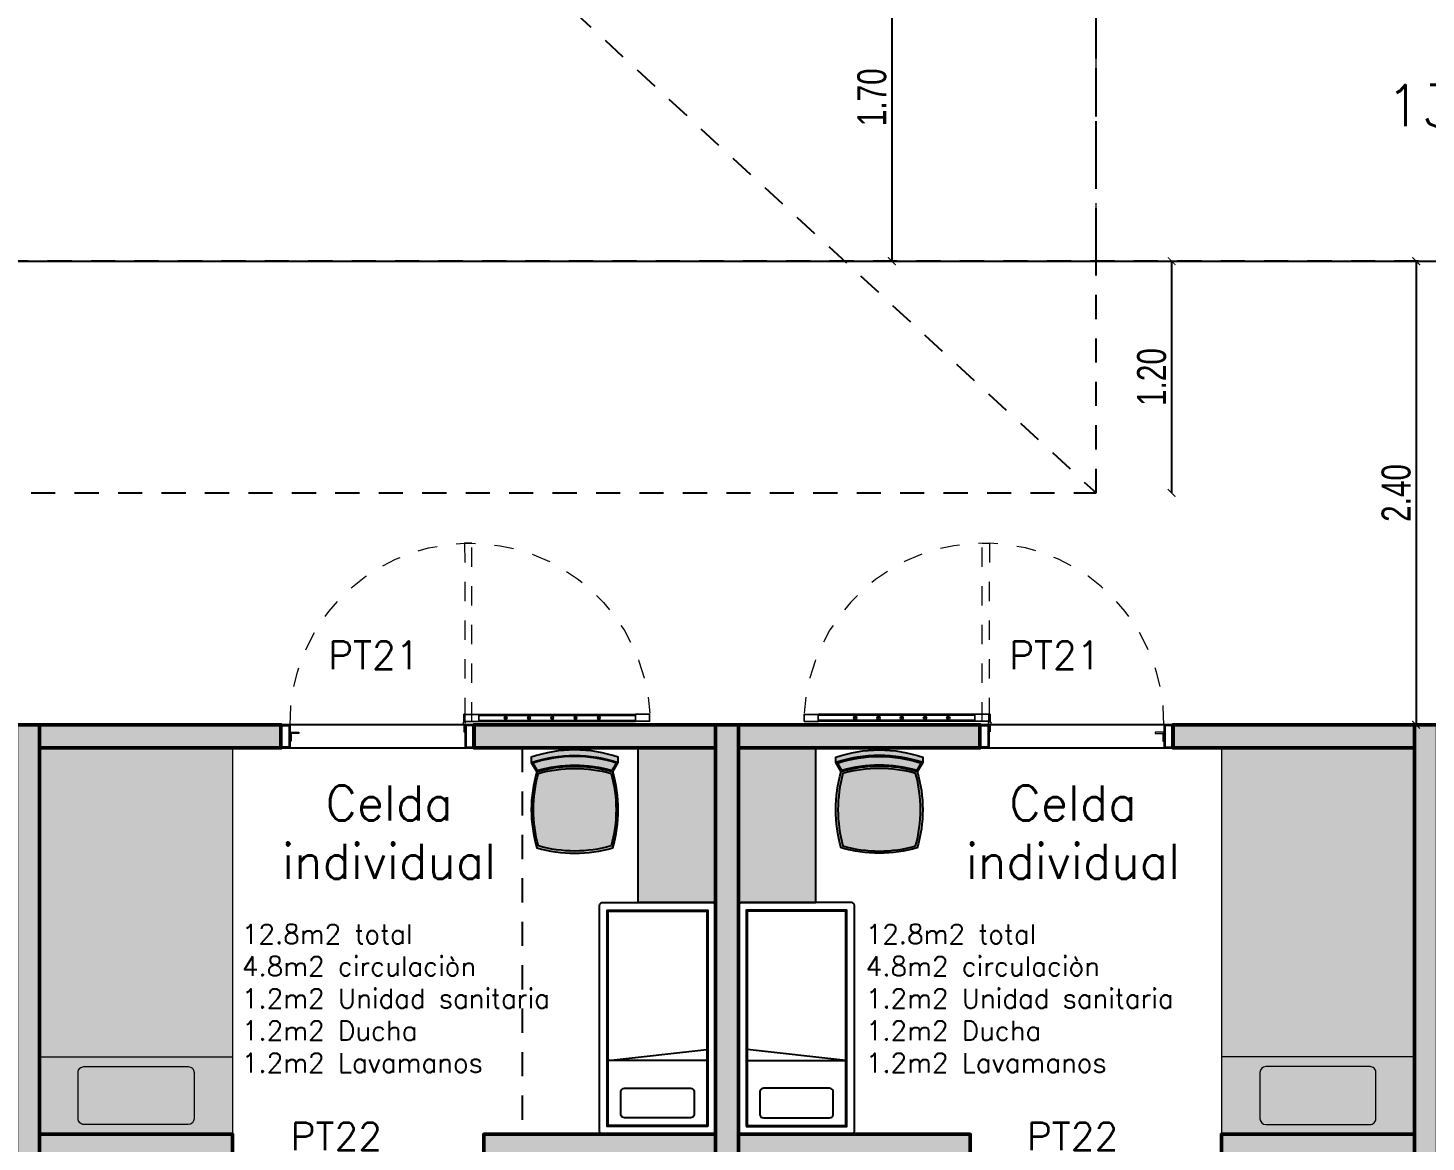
# Model space of a CAD drawing. Header units: metres. Extents: x 167 to 250, y 44 to 219.
# Drawn here: x 189.71 to 196.95, y 100.86 to 106.63 of the extents above; entities that cross this region are included whole.
import ezdxf

# ---------------------------------------------------------------- set-up
doc = ezdxf.new("R2010")
doc.units = ezdxf.units.M
for name, pattern in [('$0$$7$HIDDEN', [0.375, 0.25, -0.125]), ('06-PT1-01$0$HIDDEN2', [0.1875, 0.125, -0.0625]), ('HIDDEN', [9.524999999999999, 6.35, -3.175])]:
    doc.linetypes.add(name, pattern=pattern)
for name, color, linetype, lineweight in [('A-CARP-MET', 166, 'Continuous', 13), ('A-MURO', 7, 'Continuous', 50), ('A-PLAN-3', 146, 'Continuous', 15), ('A-PLAN-ACHU5', 252, 'Continuous', 5), ('A-PROY', 6, 'HIDDEN', 9), ('A-PUER', 36, 'Continuous', 13), ('muros', 5, 'Continuous', 25), ('puntea', 253, '06-PT1-01$0$HIDDEN2', 25)]:
    doc.layers.add(name, color=color, linetype=linetype, lineweight=lineweight)
doc.layers.add('A_MOBILIARIO', color=8, linetype='Continuous')
doc.layers.add('A_TEXTO', color=130, linetype='Continuous')
doc.styles.add('CORDENADAS', font='romans.shx', dxfattribs={"height": 1})
doc.styles.add('ING_75', font='swisscl.ttf', dxfattribs={"height": 0.15})
doc.dimstyles.new('ESC_1_75_ING', dxfattribs={"dimtxt": 0.15, "dimasz": 0.04, "dimexe": 0, "dimexo": 0, "dimgap": 0.0263, "dimtad": 1, "dimzin": 4, "dimdsep": 46, "dimtxsty": 'ING_75', "dimblk": 'ARCHTICK', "dimcen": 0.06, "dimse1": 1, "dimse2": 1, "dimclrd": 256, "dimclre": 2, "dimclrt": 1, "dimadec": 0, "dimazin": 0, "dimtfac": 1, "dimtix": 1, "dimtmove": 2, "dimatfit": 3, "dimldrblk": 'ARCHTICK', "dimfxl": 0, "dimtvp": 1.75, "dimtolj": 1, "dimtzin": 4, "dimarcsym": 0})

# ---------------------------------------------------------------- blocks, each defined once
blk = doc.blocks.new('Camastro sencillo')
at = {"true_color": 0xf2f2f2}
h = blk.add_hatch(color=7, dxfattribs=at)
h.dxf.hatch_style = 1
h.paths.add_polyline_path([(96.35373912448586, -6.714981265780494), (96.35373912448586, -4.714981265780494), (95.35373830660356, -4.714981347569534), (95.35373830660356, -6.714981347569534)])
at = {"layer": 'A-PLAN-3'}
blk.add_lwpolyline([(96.35373912448586, -6.714981265780494), (96.35373912448586, -4.714981265780494), (95.35373830660356, -4.714981347569534), (95.35373830660356, -6.714981347569534)], close=True, dxfattribs=at)
blk.add_lwpolyline([(95.5537475599021, -4.794980831002846), (95.5537475599021, -5.034980831002628, 0.414213562373095), (95.58374755990208, -5.064980831002828), (96.12374755990204, -5.064980831002828, 0.414213562373095), (96.15374755990224, -5.034980831002628), (96.15374755990224, -4.794980831002846, 0.414213562373095), (96.12374755990204, -4.764980831002646), (95.58374755990208, -4.764980831002646, 0.414213562373095)], format="xyb", close=True, dxfattribs=at)
blk.add_lwpolyline([(95.35374755990202, -5.114980831002555), (96.35373912448586, -5.114980831002555)], dxfattribs=at)
blk = doc.blocks.new('987dfg')
at = {"linetype": 'Continuous', "lineweight": 0}
blk.add_circle((-0.05049721979958122, -0.008753572488785721), 0.006794173723354803, dxfattribs=at)
at = {"layer": 'A-CARP-MET', "linetype": 'Continuous', "lineweight": 0}
for p, q in [((-0.04807421647637966, -0.05452062808626579), (0.02612836343769231, -0.05452062808558367)), ((-0.04802906744589563, -0.0174193381292298), (-0.0480741938445135, -0.05450203006716947)), ((-0.04802906744589563, -0.0174193381292298), (0.02612836343723757, -0.01741933812900243)), ((-0.04656233891046213, -0.01893121569491996), (-0.04656233891046213, -0.05300875052034826)), ((-0.04656233891046213, -0.01893121569491996), (0.02461648587132004, -0.01893121569446521)), ((-0.04656233891046213, -0.05300875052034826), (0.02461648587177478, -0.05300875051989351)), ((0.02461648587132004, -0.01893121569446521), (0.02461648587177478, -0.05300875051989351)), ((0.02612836343723757, -0.01741933812900243), (0.02612836343723757, -0.05452062808581104)), ((0.1550660409275224, -0.03596998310740673), (0.1727355302696196, -0.03596998310740673)), ((0.1639007855983436, -0.02713523843749499), (0.1639007855983436, -0.04480472777981959)), ((0.2756452332873778, -0.03596998310649724), (0.293314722629475, -0.03596998310695199)), ((0.284479977958199, -0.027135238435676), (0.284479977958199, -0.04480472777777322)), ((0.3962244256472331, -0.03596998310649724), (0.4138939149893304, -0.03596998310649724)), ((0.4050591703180544, -0.02713523843544863), (0.4050591703180544, -0.04480472777754585)), ((0.5168036180070885, -0.03596998310695199), (0.5344731073491857, -0.03596998310717936)), ((0.5256383626783645, -0.02713523843613075), (0.5256383626783645, -0.04480472777777322)), ((0.6373828103669439, -0.03596998310649724), (0.6550522997090411, -0.03596998310649724)), ((0.6462175550382199, -0.02713523843544863), (0.6462175550377651, -0.04480472777754585)), ((0.8357974200862373, -0.0174193381292298), (0.8357974200862373, -0.05452062808603841)), ((0.9099999999998545, -0.01741933812900243), (0.8357974200862373, -0.01741933812900243)), ((0.9099999999998545, -0.05452062808603841), (0.8357974200862373, -0.05452062808581104)), ((0.8373092976521548, -0.01893121569446521), (0.8373092976517, -0.05300875052012088)), ((0.9084881224343917, -0.01893121569491996), (0.8373092976521548, -0.01893121569446521)), ((0.908488122433937, -0.05300875052012088), (0.8373092976517, -0.05300875052012088)), ((0.9084881224343917, -0.01893121569491996), (0.908488122433937, -0.05300875052012088)), ((0.9099999999998545, -0.01741933812900243), (0.9099999999998545, -0.05452062808603841))]:
    blk.add_line(p, q, dxfattribs=at)
for points in [[(-0.9528813617430387, 0.1199999999998909), (-0.9999999999881766, 0.1199999999998909), (-0.9999999999881766, 0), (-0.9528813617430387, 0)], [(-0.9587711915237378, 0.1141101702191918), (-0.9941101702074775, 0.1141101702191918), (-0.9941101702074775, 0.005889829780699074), (-0.9587711915237378, 0.005889829780699074)], [(-0.9528813617430387, 0.03901348310864705), (-0.9068621583901404, 0.03901348310864705), (-0.9068621583901404, 0.04490331288934613), (-0.9469915319623396, 0.04490331288934613), (-0.9469915319623396, 0.08464806975553074), (-0.9528813617430387, 0.08464806975553074)], [(-0.04711863824513784, 0.1199999999998909), (0, 0.1199999999998909), (0, 0), (-0.04711863824513784, 0)], [(-0.04122880846443877, 0.1141101702191918), (-0.005889829780699074, 0.1141101702191918), (-0.005889829780699074, 0.005889829780699074), (-0.04122880846443877, 0.005889829780699074)]]:
    blk.add_lwpolyline(points, close=True, dxfattribs=at)
at = {"layer": 'A-CARP-MET', "linetype": 'Continuous', "lineweight": 0, "flags": 128}
for points in [[(-0.05258257613513706, -0.002252912935091445), (-0.05258257613513706, 0.03710128995680861), (-0.04794491489064967, 0.03710128995680861), (-0.04794491489064967, -0.002252912934864071)], [(-0.05266384217338782, -0.01518321093863051), (-0.0526638422020369, -0.05452062808626579), (-0.04807421647637966, -0.05452062808626579), (-0.04802630499398219, -0.01514928854089703)], [(-0.04802630499398219, -0.01514928854089703), (-0.04807421647637966, -0.05452062808626579), (-0.05266384217338782, -0.05452062808626579), (-0.05266377021143853, -0.01519304885687234)]]:
    blk.add_lwpolyline(points, dxfattribs=at)
at = {"layer": 'A-CARP-MET', "linetype": 'Continuous', "lineweight": 0}
for centre in [(0.1639007855987984, -0.03596998310717936), (0.284479977958199, -0.03596998310695199), (0.4050591703185091, -0.03596998310626986), (0.5256383626783645, -0.03596998310695199), (0.6462175550382199, -0.03596998310649724)]:
    blk.add_circle(centre, 0.008834744671074651, dxfattribs=at)
at = {"layer": 'A-PROY', "linetype": '$0$$7$HIDDEN', "lineweight": 0, "ltscale": 0.0075}
blk.add_lwpolyline([(-0.01092777748908702, -0.0174193381292298), (-0.01144935502134103, -0.9400000000000546), (-0.0485506449786044, -0.9400000000000546), (-0.04802906744589563, -0.0174193381292298)], close=True, dxfattribs=at)
blk.add_arc((-0.02073973222559289, -0.00823693052575436), 0.9321780218949176, 179.4937152713148, 356.8167757276705, dxfattribs=at)
at = {"layer": 'A-PUER', "linetype": 'Continuous', "lineweight": 0}
for p, q in [((0.02612836343723757, -0.01741933812900243), (0.8357974200862373, -0.0174193381292298)), ((0.02612836343723757, -0.02321703303960021), (0.8357974200862373, -0.02321703303778122)), ((0.02612836343723757, -0.04872293317475851), (0.8357974200862373, -0.04872293317339427)), ((0.02612836343769231, -0.05452062808558367), (0.8357974200862373, -0.05452062808603841))]:
    blk.add_line(p, q, dxfattribs=at)
blk = doc.blocks.new('CUNA PLANTA')
at = {"layer": 'A_MOBILIARIO'}
for points in [[(3254.052639319073, 1626.765634431117), (3254.052639319073, 1626.202420927517)], [(3255.237388946033, 1626.784027679317), (3254.067889692112, 1626.784027679317)], [(3255.252639319072, 1626.202420927517), (3255.252639319072, 1626.765634431117)], [(3254.870490600991, 1626.229027679317), (3254.870490600991, 1626.739027679317), (3254.814334207008, 1626.229027679317)], [(3255.014744410359, 1626.655480609349), (3255.014744410359, 1626.312574749285)], [(3255.152875313689, 1626.673499942266), (3255.029994783398, 1626.673499942266)], [(3255.168125686727, 1626.312574749285), (3255.168125686727, 1626.655480609349)], [(3255.029994783398, 1626.294555416368), (3255.152875313689, 1626.294555416368)], [(3254.067889692112, 1626.184027679317), (3255.237388946033, 1626.184027679317)]]:
    blk.add_lwpolyline(points, dxfattribs=at)
for points in [[(3255.212639319073, 1626.224027679317), (3255.212639319073, 1626.744027679317), (3254.092639319073, 1626.744027679317), (3254.092639319073, 1626.224027679316)], [(3255.207639319073, 1626.229027679317), (3255.207639319073, 1626.739027679317), (3254.097639319073, 1626.739027679317), (3254.097639319073, 1626.229027679316)]]:
    blk.add_lwpolyline(points, close=True, dxfattribs=at)
for centre, start, end in [((3254.071130930399, 1626.76582138873), 100.0945216386392, 180.5792635905284), ((3255.234147707746, 1626.76582138873), 359.4207364094715, 79.90547836137864), ((3255.033236021685, 1626.655293651678), 100.0945216386392, 180.5792635905284), ((3255.149634075402, 1626.655293651678), 359.4207364094715, 79.90547836137864), ((3255.033236021685, 1626.312761706956), 179.4207364094766, 259.9054783613586), ((3255.149634075402, 1626.312761706956), 280.0945216386195, 0.5792635905234478), ((3254.071130930399, 1626.202233969904), 179.4207364094766, 259.9054783613586), ((3255.234147707746, 1626.202233969904), 280.0945216386214, 0.5792635905234415)]:
    blk.add_arc(centre, 0.01849255641045999, start, end, dxfattribs=at)
blk = doc.blocks.new('SILLASASASA')
at = {"layer": 'A_MOBILIARIO', "true_color": 0xffffff}
h = blk.add_hatch(color=7, dxfattribs=at)
h.dxf.hatch_style = 1
edge = h.paths.add_edge_path()
edge.add_arc((3028.326373051444, 1145.720623481861), 0.7031250000020737, 73.739795291691, 106.260204708309, ccw=False)
edge.add_line((3028.523248051444, 1146.395623481863), (3028.570651011075, 1146.423748481862))
edge.add_line((3028.570651011075, 1146.423748481862), (3028.598776011075, 1146.423748481862))
edge.add_arc((3027.932623051444, 1146.198748481862), 0.7031249999999879, -18.662924884937013, 18.662924884954577, ccw=False)
edge.add_line((3028.598776011075, 1145.973748481862), (3028.570651011075, 1145.973748481862))
edge.add_line((3028.570651011075, 1145.973748481862), (3028.523248051444, 1146.001873481862))
edge.add_arc((3028.326373051444, 1146.676873481864), 0.7031250000020737, 253.739795291691, 286.260204708309, ccw=False)
edge.add_arc((3028.804498051445, 1146.198748481862), 0.7031250000015734, 163.7397952916806, 196.2602047083016, ccw=False)
at = {"color": 251}
for points in [[(3028.138592923644, 1146.010968354064, 0.1382993637587386), (3028.514153179243, 1146.010968354064, 0.1382993637587905), (3028.514153179243, 1146.386528609662, 0.1382993637587402), (3028.138592923644, 1146.386528609662, 0.13829936375876)], [(3028.567514835945, 1146.415347174081, -0.1592032488579813), (3028.567514835945, 1145.982149789643), (3028.529857344295, 1146.004492634075, 0.1397162940437601), (3028.529857344295, 1146.393004329649)]]:
    blk.add_lwpolyline(points, format="xyb", close=True, dxfattribs=at)
for centre, radius, start, end in [((3027.848248051443, 1146.198748481863), 0.7031250000012573, 343.7397952917026, 16.26020470829737), ((3027.904498051443, 1146.198748481863), 0.7031250000012629, 341.3370751150412, 18.66292488495881)]:
    blk.add_arc(centre, radius, start, end, dxfattribs=at)
at = {"layer": 'A_MOBILIARIO'}
blk.add_lwpolyline([(3028.129498051443, 1146.395623481863, -0.1428571428571262), (3028.523248051444, 1146.395623481863), (3028.570651011075, 1146.423748481862), (3028.598776011075, 1146.423748481862, -0.1643201794182411), (3028.598776011075, 1145.973748481862), (3028.570651011075, 1145.973748481862), (3028.523248051444, 1146.001873481862, -0.1428571428571262), (3028.129498051443, 1146.001873481862, -0.1428571428571391)], format="xyb", close=True, dxfattribs=at)
blk = doc.blocks.new('_ArchTick')
at = {"color": 0, "linetype": 'ByBlock', "const_width": 0.15}
blk.add_lwpolyline([(-0.5, -0.5), (0.5, 0.5)], dxfattribs=at)
blk = doc.blocks.new('*D606')
at = {"layer": 'Defpoints', "color": 0, "transparency": 16777216}
for p in [(199.3250814037355, 105.417902548556), (196.9016609892281, 103.0168957980339), (197.1650814048552, 103.0168957980339)]:
    blk.add_point(p, dxfattribs=at)
at = {"layer": 'muros', "lineweight": -2, "transparency": 16777216}
blk.add_line((196.9016609892281, 105.417902548556), (196.9016609892281, 103.0168957980339), dxfattribs=at)
at = {"layer": 'muros', "lineweight": -2, "transparency": 16777216, "xscale": 0.04, "yscale": 0.04, "zscale": 0.04}
for p, rotation in [((196.9016609892281, 105.417902548556), 90), ((196.9016609892281, 103.0168957980339), 270)]:
    blk.add_blockref('_ArchTick', p, dxfattribs=dict(at, rotation=rotation))
at = {"layer": 'muros', "color": 1, "transparency": 16777216, "insert": (196.7985425095426, 104.2173991732949), "char_height": 0.15, "attachment_point": 5, "rotation": 90, "style": 'ING_75'}
blk.add_mtext('\\A1;2.40', dxfattribs=at)
blk = doc.blocks.new('*D833')
at = {"layer": 'Defpoints', "color": 0, "transparency": 16777216}
for p in [(194.2712137225694, 107.1151877386704), (194.1868031026594, 105.4179025640873), (195.2452052719285, 105.4179025640873)]:
    blk.add_point(p, dxfattribs=at)
at = {"layer": 'muros', "lineweight": -2, "transparency": 16777216}
blk.add_line((194.1868031026594, 107.1151877386704), (194.1868031026594, 105.4179025640873), dxfattribs=at)
at = {"layer": 'muros', "lineweight": -2, "transparency": 16777216, "xscale": 0.04, "yscale": 0.04, "zscale": 0.04}
for p, rotation in [((194.1868031026594, 107.1151877386704), 90), ((194.1868031026594, 105.4179025640873), 270)]:
    blk.add_blockref('_ArchTick', p, dxfattribs=dict(at, rotation=rotation))
at = {"layer": 'muros', "color": 1, "transparency": 16777216, "insert": (194.0836846229739, 106.2665451513788), "char_height": 0.15, "attachment_point": 5, "rotation": 90, "style": 'ING_75'}
blk.add_mtext('\\A1;1.70', dxfattribs=at)
blk = doc.blocks.new('*D982')
at = {"layer": 'Defpoints', "color": 0, "transparency": 16777216}
for p in [(195.2442052719285, 105.4177930313675), (195.6357406547709, 105.4177930313675), (195.2442052719285, 104.2179025739508)]:
    blk.add_point(p, dxfattribs=at)
at = {"layer": 'muros', "lineweight": -2, "transparency": 16777216}
blk.add_line((195.6357406547709, 104.2179025739508), (195.6357406547709, 105.4177930313675), dxfattribs=at)
at = {"layer": 'muros', "lineweight": -2, "transparency": 16777216, "xscale": 0.04, "yscale": 0.04, "zscale": 0.04}
for p, rotation in [((195.6357406547709, 105.4177930313675), 90), ((195.6357406547709, 104.2179025739508), 270)]:
    blk.add_blockref('_ArchTick', p, dxfattribs=dict(at, rotation=rotation))
at = {"layer": 'muros', "color": 1, "transparency": 16777216, "insert": (195.5326221750854, 104.817847802659), "char_height": 0.15, "attachment_point": 5, "rotation": 90, "style": 'ING_75'}
blk.add_mtext('\\A1;1.20', dxfattribs=at)

msp = doc.modelspace()

# ---------------------------------------------------------------- hatches: boundary and pattern name
at = {"layer": 'A-PLAN-ACHU5'}
h = msp.add_hatch(dxfattribs=at)
h.set_pattern_fill('AR-CONC', color=256, scale=0.0005, angle=180)
h.set_pattern_definition([(230, (208.7890813488752, -81.53633659264096), (-0.09109233449800201, 0.007969542769451575), [0.009525, -0.104775]), (175, (208.7890813488752, -81.53633659264096), (0.01762171071248464, -0.09552842261951758), [0.00762, -0.08382029208500001]), (280.4514447, (208.781490345375, -81.53567246589091), (-0.07347062354517667, -0.08755887595609754), [0.008095004399999937, -0.08904512229999949]), (226.1842, (208.7890813488752, -81.56173659264095), (-0.135539520446065, 0.02102116396636362), [0.01428749999999998, -0.1571624999999996]), (276.63555761, (208.7777863988754, -81.55998484264092), (-0.1187020670257516, -0.1237130622988607), [0.01214251157, -0.13356780408]), (171.18415117, (208.7890813488752, -81.56173659264095), (-0.1187020670324886, -0.1237130622927663), [0.011429983535, -0.12572986596]), (201, (208.776381348875, -81.55538659264084), (-0.07580719563456623, 0.05113259909354383), [0.009525, -0.104775]), (146, (208.776381348875, -81.55538659264084), (-0.03090101417382357, -0.09209398306115962), [0.00762, -0.08381999999999999]), (251.4514449999999, (208.7700640825751, -81.5511255426909), (-0.1067082096393581, -0.04096138444295259), [0.008095004399999937, -0.08904496879999949]), (217.5, (208.7890813488752, -81.53633659264096), (-0.001544301625295923, -0.04227751943657655), [0, -0.082804, 0, -0.08509, 0, -0.0841375]), (187.4999999999999, (208.7890813488752, -81.53633659264096), (-0.03340983125515289, -0.05009028740905975), [0, -0.04851399999999999, 0, -0.080899, 0, -0.03206750000000001]), (147.5, (208.817402348875, -81.53633659264096), (-0.06779529758343569, 0.002864371996336745), [0, -0.03175, 0, -0.09906000000000001, 0, -0.131445]), (137.5, (208.8301023488752, -81.53633659264096), (-0.07406459069300902, -0.01271324551666649), [0, -0.041275, 0, -0.065786, 0, -0.093345])])
h.paths.add_polyline_path([(187.3529772444949, 100.8969023626835), (186.1529772444947, 100.8968957980339), (186.1529772444947, 102.8968957980339), (187.4029772445006, 102.8968957980339), (187.4029772445006, 103.0168957980341), (186.0329772444948, 103.0168957980338), (186.0329772444948, 99.65689579803393), (187.2329772444946, 99.65689579803393), (187.2329772444946, 98.72473409182226), (187.7029746178846, 98.72473409182226), (187.7029746178846, 98.84473409182215), (187.3529772444949, 98.84492566497602), (187.3529772444949, 99.77689579803382), (186.1529772444947, 99.77689579803382), (186.1529772444947, 100.7768957980338), (187.3529772444949, 100.7769023626836)])
h.paths.add_polyline_path([(188.0529761726993, 98.84473562513062), (187.8529757438191, 98.84473674104288), (187.8529757438191, 98.72473674104299), (188.0529761726993, 98.7247356251305)])
h.paths.add_polyline_path([(188.4029773165594, 98.84473812685087), (188.2029768876791, 98.84473924276335), (188.2029768876791, 98.72473924276323), (188.4029773165594, 98.72473812685098)])
h.paths.add_polyline_path([(188.7529784604194, 98.84474062857134), (188.5529780315396, 98.8447417444836), (188.5529780315396, 98.72474174448371), (188.7529784604194, 98.72474062857145)], flags=17)
h.paths.add_polyline_path([(189.7729772444945, 103.0168957980338), (188.4029772444887, 103.0168957980341), (188.4029772444887, 102.8968957980339), (189.6529772444947, 102.8968957980339), (189.6529772444947, 100.8968957980339), (188.6529772444947, 100.8968954122404), (188.6529772444947, 100.7768954122405), (189.6529772444947, 100.7768957980338), (189.6529772444947, 98.84473409182215), (188.9029799619984, 98.84473409182215), (188.9029799619984, 98.72473409182226), (189.7729772444945, 98.72473409182226)])
h = msp.add_hatch(dxfattribs=at)
h.set_pattern_fill('AR-CONC', color=256, scale=0.0005, angle=180)
h.set_pattern_definition([(230, (208.6690813488754, -81.53633659264187), (-0.09109233449800201, 0.007969542769451575), [0.009525, -0.104775]), (175, (208.6690813488754, -81.53633659264187), (0.01762171071248464, -0.09552842261951758), [0.00762, -0.08382029208500001]), (280.4514447, (208.6614903453751, -81.53567246589182), (-0.07347062354517667, -0.08755887595609754), [0.008095004399999939, -0.0890451222999995]), (226.1842, (208.6690813488754, -81.56173659264186), (-0.135539520446065, 0.02102116396636362), [0.01428749999999998, -0.1571624999999996]), (276.63555761, (208.6577863988755, -81.55998484264182), (-0.1187020670257516, -0.1237130622988607), [0.01214251157, -0.13356780408]), (171.18415117, (208.6690813488754, -81.56173659264186), (-0.1187020670324886, -0.1237130622927663), [0.011429983535, -0.12572986596]), (201, (208.6563813488751, -81.55538659264175), (-0.07580719563456623, 0.05113259909354383), [0.009525, -0.104775]), (146, (208.6563813488751, -81.55538659264175), (-0.03090101417382357, -0.09209398306115962), [0.00762, -0.08381999999999999]), (251.4514449999999, (208.6500640825752, -81.5511255426918), (-0.1067082096393581, -0.04096138444295259), [0.008095004399999939, -0.0890449687999995]), (217.5, (208.6690813488754, -81.53633659264187), (-0.001544301625295923, -0.04227751943657655), [0, -0.082804, 0, -0.08509, 0, -0.0841375]), (187.4999999999999, (208.6690813488754, -81.53633659264187), (-0.03340983125515289, -0.05009028740905975), [0, -0.04851399999999999, 0, -0.080899, 0, -0.03206750000000001]), (147.5, (208.6974023488751, -81.53633659264187), (-0.06779529758343569, 0.002864371996336745), [0, -0.03175, 0, -0.09906000000000001, 0, -0.131445]), (137.5, (208.7101023488754, -81.53633659264187), (-0.07406459069300902, -0.01271324551666649), [0, -0.041275, 0, -0.065786, 0, -0.093345])])
h.paths.add_polyline_path([(192.0729772444943, 100.8969023626846), (193.2729772444945, 100.8968957980351), (193.2729772444945, 102.8968957980351), (192.0229772444886, 102.8968957980351), (192.0229772444886, 103.016895798035), (193.3929772444944, 103.016895798035), (193.3929772444944, 99.65689579803484), (192.1929772444946, 99.65689579803484), (192.1929772444946, 98.7247340918234), (191.7229798711046, 98.7247340918234), (191.7229798711046, 98.84473409182328), (192.0729772444943, 98.84492566497693), (192.0729772444943, 99.77689579803473), (193.2729772444945, 99.77689579803473), (193.2729772444945, 100.7768957980347), (192.0729772444943, 100.7769023626847)])
h.paths.add_polyline_path([(191.3729783162898, 98.84473562513176), (191.5729787451701, 98.84473674104402), (191.5729787451701, 98.72473674104413), (191.3729783162898, 98.72473562513142)])
h.paths.add_polyline_path([(191.0229771724298, 98.84473812685201), (191.22297760131, 98.84473924276426), (191.22297760131, 98.72473924276437), (191.0229771724298, 98.72473812685212)])
h.paths.add_polyline_path([(190.6729760285698, 98.84474062857225), (190.8729764574496, 98.84474174448451), (190.8729764574496, 98.72474174448462), (190.6729760285698, 98.72474062857236)], flags=17)
h.paths.add_polyline_path([(189.6529772444947, 103.016895798035), (191.0229772445005, 103.016895798035), (191.0229772445005, 102.8968957980351), (189.7729772444945, 102.8968957980351), (189.7729772444945, 100.8968957980351), (190.7729772444945, 100.8968954122415), (190.7729772444945, 100.7768954122416), (189.7729772444945, 100.7768957980347), (189.7729772444945, 98.84473409182328), (190.5229745269908, 98.84473409182328), (190.5229745269908, 98.7247340918234), (189.6529772444947, 98.7247340918234)])
h = msp.add_hatch(dxfattribs=at)
h.set_pattern_fill('AR-CONC', color=256, scale=0.0005, angle=180)
h.set_pattern_definition([(230, (216.029081348875, -81.53633659264187), (-0.09109233449800201, 0.007969542769451575), [0.009525, -0.104775]), (175, (216.029081348875, -81.53633659264187), (0.01762171071248464, -0.09552842261951758), [0.00762, -0.08382029208500001]), (280.4514447, (216.0214903453748, -81.53567246589182), (-0.07347062354517667, -0.08755887595609754), [0.00809500439999994, -0.08904512229999952]), (226.1842, (216.029081348875, -81.56173659264186), (-0.135539520446065, 0.02102116396636362), [0.01428749999999998, -0.1571624999999996]), (276.63555761, (216.0177863988747, -81.55998484264182), (-0.1187020670257516, -0.1237130622988607), [0.01214251157, -0.13356780408]), (171.18415117, (216.029081348875, -81.56173659264186), (-0.1187020670324886, -0.1237130622927663), [0.011429983535, -0.12572986596]), (201, (216.0163813488748, -81.55538659264175), (-0.07580719563456623, 0.05113259909354383), [0.009525, -0.104775]), (146, (216.0163813488748, -81.55538659264175), (-0.03090101417382357, -0.09209398306115962), [0.00762, -0.08381999999999999]), (251.4514449999999, (216.0100640825744, -81.5511255426918), (-0.1067082096393581, -0.04096138444295259), [0.00809500439999994, -0.08904496879999951]), (217.5, (216.029081348875, -81.53633659264187), (-0.001544301625295923, -0.04227751943657655), [0, -0.082804, 0, -0.08509, 0, -0.0841375]), (187.4999999999999, (216.029081348875, -81.53633659264187), (-0.03340983125515289, -0.05009028740905975), [0, -0.04851399999999999, 0, -0.080899, 0, -0.03206750000000001]), (147.5, (216.0574023488748, -81.53633659264187), (-0.06779529758343569, 0.002864371996336745), [0, -0.03175, 0, -0.09906000000000001, 0, -0.131445]), (137.5, (216.070102348875, -81.53633659264187), (-0.07406459069300902, -0.01271324551666649), [0, -0.041275, 0, -0.065786, 0, -0.093345])])
h.paths.add_polyline_path([(194.5929772444943, 100.8969023626844), (193.392977244494, 100.8968957980348), (193.392977244494, 102.8968957980348), (194.6429772445003, 102.8968957980348), (194.6429772445003, 103.016895798035), (193.2729772444941, 103.0168957980347), (193.2729772444941, 99.65689579803484), (194.4729772444939, 99.65689579803484), (194.4729772444939, 98.72473409182317), (194.9429746178839, 98.72473409182317), (194.9429746178839, 98.84473409182306), (194.5929772444943, 98.84492566497693), (194.5929772444943, 99.77689579803473), (193.392977244494, 99.77689579803473), (193.392977244494, 100.7768957980347), (194.5929772444943, 100.7769023626845)])
h.paths.add_polyline_path([(195.2929761726987, 98.84473562513153), (195.0929757438184, 98.84473674104379), (195.0929757438184, 98.7247367410439), (195.2929761726987, 98.72473562513142)])
h.paths.add_polyline_path([(195.6429773165587, 98.84473812685178), (195.4429768876785, 98.84473924276426), (195.4429768876785, 98.72473924276414), (195.6429773165587, 98.72473812685189)])
h.paths.add_polyline_path([(195.9929784604187, 98.84474062857225), (195.792978031539, 98.84474174448451), (195.792978031539, 98.72474174448462), (195.9929784604187, 98.72474062857236)], flags=17)
h.paths.add_polyline_path([(197.0129772444939, 103.0168957980347), (195.6429772444885, 103.016895798035), (195.6429772444885, 102.8968957980348), (196.892977244494, 102.8968957980348), (196.892977244494, 100.8968957980348), (195.892977244494, 100.8968954122413), (195.892977244494, 100.7768954122414), (196.892977244494, 100.7768957980347), (196.892977244494, 98.84473409182306), (196.1429799619978, 98.84473409182306), (196.1429799619978, 98.72473409182317), (197.0129772444939, 98.72473409182317)])
h = msp.add_hatch(dxfattribs=at)
h.set_pattern_fill('AR-CONC', color=256, scale=0.0005, angle=180)
h.set_pattern_definition([(230, (215.9090813488742, -81.53633659264187), (-0.09109233449800201, 0.007969542769451575), [0.009525, -0.104775]), (175, (215.9090813488742, -81.53633659264187), (0.01762171071248464, -0.09552842261951758), [0.00762, -0.08382029208500001]), (280.4514447, (215.901490345374, -81.53567246589182), (-0.07347062354517667, -0.08755887595609754), [0.008095004399999937, -0.08904512229999949]), (226.1842, (215.9090813488742, -81.56173659264186), (-0.135539520446065, 0.02102116396636362), [0.01428749999999998, -0.1571624999999996]), (276.63555761, (215.8977863988744, -81.55998484264182), (-0.1187020670257516, -0.1237130622988607), [0.01214251157, -0.13356780408]), (171.18415117, (215.9090813488742, -81.56173659264186), (-0.1187020670324886, -0.1237130622927663), [0.011429983535, -0.12572986596]), (201, (215.896381348874, -81.55538659264175), (-0.07580719563456623, 0.05113259909354383), [0.009525, -0.104775]), (146, (215.896381348874, -81.55538659264175), (-0.03090101417382357, -0.09209398306115962), [0.00762, -0.08381999999999999]), (251.4514449999999, (215.8900640825746, -81.5511255426918), (-0.1067082096393581, -0.04096138444295259), [0.008095004399999937, -0.08904496879999949]), (217.5, (215.9090813488742, -81.53633659264187), (-0.001544301625295923, -0.04227751943657655), [0, -0.082804, 0, -0.08509, 0, -0.0841375]), (187.4999999999999, (215.9090813488742, -81.53633659264187), (-0.03340983125515289, -0.05009028740905975), [0, -0.04851399999999999, 0, -0.080899, 0, -0.03206750000000001]), (147.5, (215.937402348874, -81.53633659264187), (-0.06779529758343569, 0.002864371996336745), [0, -0.03175, 0, -0.09906000000000001, 0, -0.131445]), (137.5, (215.9501023488742, -81.53633659264187), (-0.07406459069300902, -0.01271324551666649), [0, -0.041275, 0, -0.065786, 0, -0.093345])])
h.paths.add_polyline_path([(199.3129772444936, 100.8969023626846), (200.5129772444939, 100.8968957980351), (200.5129772444939, 102.8968957980351), (199.2629772444875, 102.8968957980351), (199.2629772444875, 103.016895798035), (200.6329772444938, 103.016895798035), (200.6329772444938, 99.65689579803484), (199.4329772444939, 99.65689579803484), (199.4329772444939, 98.7247340918234), (198.9629798711039, 98.7247340918234), (198.9629798711039, 98.84473409182328), (199.3129772444936, 98.84492566497693), (199.3129772444936, 99.77689579803473), (200.5129772444939, 99.77689579803473), (200.5129772444939, 100.7768957980347), (199.3129772444936, 100.7769023626847)])
h.paths.add_polyline_path([(198.6129783162892, 98.84473562513176), (198.8129787451694, 98.84473674104402), (198.8129787451694, 98.72473674104413), (198.6129783162892, 98.72473562513142)])
h.paths.add_polyline_path([(198.2629771724291, 98.84473812685201), (198.4629776013094, 98.84473924276426), (198.4629776013094, 98.72473924276437), (198.2629771724291, 98.72473812685212)])
h.paths.add_polyline_path([(197.9129760285691, 98.84474062857225), (198.1129764574489, 98.84474174448451), (198.1129764574489, 98.72474174448462), (197.9129760285691, 98.72474062857236)], flags=17)
h.paths.add_polyline_path([(196.892977244494, 103.016895798035), (198.2629772444993, 103.016895798035), (198.2629772444993, 102.8968957980351), (197.0129772444939, 102.8968957980351), (197.0129772444939, 100.8968957980351), (198.0129772444939, 100.8968954122415), (198.0129772444939, 100.7768954122416), (197.0129772444939, 100.7768957980347), (197.0129772444939, 98.84473409182328), (197.7629745269901, 98.84473409182328), (197.7629745269901, 98.7247340918234), (196.892977244494, 98.7247340918234)])
at = {"layer": 'A_MOBILIARIO', "true_color": 0xffffff}
h = msp.add_hatch(color=7, dxfattribs=at)
h.dxf.hatch_style = 1
h.paths.add_polyline_path([(193.2729770627525, 102.0968957980344), (192.8729771536232, 102.0968957980344), (192.8729771536232, 102.8968957980351), (193.2729772444945, 102.8968957980351)])
h = msp.add_hatch(color=7, dxfattribs=at)
h.dxf.hatch_style = 1
h.paths.add_polyline_path([(193.3929774262365, 102.0968957980344), (193.7929773353653, 102.0968957980344), (193.7929773353653, 102.8968957980348), (193.392977244494, 102.8968957980348)])

# ---------------------------------------------------------------- linework, layer by layer
at = {"color": 3, "const_width": 0.01}
for points in [[(189.7729772444945, 102.8968957980351), (193.2729772444945, 102.8968957980351), (193.2729772444945, 100.8968957980351), (192.0729772444943, 100.8968957980351), (192.0729772444943, 100.7768957980347), (193.2729772444945, 100.7768957980347), (193.2729772444945, 99.77689579803473), (192.0729772444943, 99.77689579803473), (192.0729772444943, 98.84473409182328), (189.7729772444945, 98.84473409182328), (189.7729772444945, 100.7768957980347), (190.7729772444945, 100.7768957980347), (190.7729772444945, 100.8968957980351), (189.7729772444945, 100.8968957980351)], [(196.892977244494, 102.8968957980348), (193.392977244494, 102.8968957980348), (193.392977244494, 100.8968957980348), (194.5929772444943, 100.8968957980348), (194.5929772444943, 100.7768957980347), (193.392977244494, 100.7768957980347), (193.392977244494, 99.77689579803473), (194.5929772444943, 99.77689579803473), (194.5929772444943, 98.84473409182306), (196.892977244494, 98.84473409182306), (196.892977244494, 100.7768957980347), (195.892977244494, 100.7768957980347), (195.892977244494, 100.8968957980348), (196.892977244494, 100.8968957980348)]]:
    msp.add_lwpolyline(points, close=True, dxfattribs=at)
at = {"layer": 'A-MURO'}
for points in [[(188.9029799619984, 98.72473409182226), (189.7729772444945, 98.72473409182226), (189.7729772444945, 103.0168957980338), (188.4029772444887, 103.0168957980341), (188.4029772444887, 102.8968957980339), (189.6529772444947, 102.8968957980339), (189.6529772444947, 100.8968957980339), (188.6529772444947, 100.8968957980339), (188.6529772444947, 100.7768957980338), (189.6529772444947, 100.7768957980338), (189.6529772444947, 98.84473409182215), (188.9029799619984, 98.84473409182215), (188.9029799619984, 98.72450937505937)], [(190.5229745269908, 98.7247340918234), (189.6529772444947, 98.7247340918234), (189.6529772444947, 103.016895798035), (191.0229772445005, 103.016895798035), (191.0229772445005, 102.8968957980351), (189.7729772444945, 102.8968957980351), (189.7729772444945, 100.8968957980351), (190.7729772444945, 100.8968957980351), (190.7729772444945, 100.7768957980347), (189.7729772444945, 100.7768957980347), (189.7729772444945, 98.84473409182328), (190.5229745269908, 98.84473409182328), (190.5229745269908, 98.72450937506028)], [(191.7229798711046, 98.8447341737392), (191.7229798711046, 98.7247340918234), (192.1929772444946, 98.7247340918234), (192.1929772444946, 99.65689579803484), (193.3929772444944, 99.65689579803484), (193.3929772444944, 103.016895798035), (192.0229772444886, 103.016895798035), (192.0229772444886, 102.8968957980351), (193.2729772444945, 102.8968957980351), (193.2729772444945, 100.8968957980351), (192.0729772444943, 100.8969023626846), (192.0729772444943, 100.7769023626847), (193.2729772444945, 100.7768957980347), (193.2729772444945, 99.77689579803473), (192.0729772444943, 99.77689579803473), (192.0729772444943, 98.84492566497693), (191.7229798711046, 98.84473409182328)], [(194.9429746178839, 98.84473417373897), (194.9429746178839, 98.72473409182317), (194.4729772444939, 98.72473409182317), (194.4729772444939, 99.65689579803484), (193.2729772444941, 99.65689579803484), (193.2729772444941, 103.0168957980347), (194.6429772445003, 103.016895798035), (194.6429772445003, 102.8968957980348), (193.392977244494, 102.8968957980348), (193.392977244494, 100.8968957980348), (194.5929772444943, 100.8969023626844), (194.5929772444943, 100.7769023626845), (193.392977244494, 100.7768957980347), (193.392977244494, 99.77689579803473), (194.5929772444943, 99.77689579803473), (194.5929772444943, 98.84492566497693), (194.9429746178839, 98.84473409182306)], [(196.1429799619978, 98.72473409182317), (197.0129772444939, 98.72473409182317), (197.0129772444939, 103.0168957980347), (195.6429772444885, 103.016895798035), (195.6429772444885, 102.8968957980348), (196.892977244494, 102.8968957980348), (196.892977244494, 100.8968957980348), (195.892977244494, 100.8968957980348), (195.892977244494, 100.7768957980347), (196.892977244494, 100.7768957980347), (196.892977244494, 98.84473409182306), (196.1429799619978, 98.84473409182306), (196.1429799619978, 98.72450937506028)], [(197.7629745269901, 98.7247340918234), (196.892977244494, 98.7247340918234), (196.892977244494, 103.016895798035), (198.2629772444993, 103.016895798035), (198.2629772444993, 102.8968957980351), (197.0129772444939, 102.8968957980351), (197.0129772444939, 100.8968957980351), (198.0129772444939, 100.8968957980351), (198.0129772444939, 100.7768957980347), (197.0129772444939, 100.7768957980347), (197.0129772444939, 98.84473409182328), (197.7629745269901, 98.84473409182328), (197.7629745269901, 98.72450937506028)]]:
    msp.add_lwpolyline(points, dxfattribs=at)
at = {"layer": 'A-PROY', "color": 3, "ltscale": 0.01}
msp.add_lwpolyline([(195.2442052719283, 105.4177930313674), (195.2442052719283, 116.1882052004937), (201.1615683174249, 116.1882052004937), (201.1615683174249, 105.4177930313674)], close=True, dxfattribs=at)
at = {"layer": 'A_MOBILIARIO'}
for points in [[(193.2729770627525, 102.0968957980344), (192.8729771536232, 102.0968957980344), (192.8729771536232, 102.8968957980351), (193.2729772444945, 102.8968957980351)], [(193.3929774262365, 102.0968957980344), (193.7929773353653, 102.0968957980344), (193.7929773353653, 102.8968957980348), (193.392977244494, 102.8968957980348)]]:
    msp.add_lwpolyline(points, close=True, dxfattribs=at)
at = {"layer": 'muros', "color": 4}
msp.add_line((178.3820934534219, 105.4177930229963), (215.6319584165299, 105.4177930229963), dxfattribs=at)
at = {"layer": 'muros', "color": 85, "linetype": '06-PT1-01$0$HIDDEN2', "true_color": 0x58ba48}
msp.add_lwpolyline([(207.939425043516, 116.1882051775799), (207.939425043516, 105.4177930229963), (178.9547486955099, 105.4177930229963), (178.9547486955099, 116.1882051830986)], close=True, dxfattribs=at)
at = {"layer": 'muros', "color": 6, "linetype": '$0$$7$HIDDEN'}
msp.add_lwpolyline([(180.9546804555054, 105.4177930313674), (195.2442052719283, 105.4177930313674), (195.2442052719283, 116.1882052004937), (180.9546804555054, 116.1882052004937)], close=True, dxfattribs=at)
at = {"layer": 'muros', "color": 242, "true_color": 0xcd2027}
msp.add_lwpolyline([(215.2409922454351, 105.4177930229963), (215.2409922454351, 104.6951958164933), (215.7272464599457, 104.2089416019832), (215.7272464599453, 103.0168957980347), (178.9547486955098, 103.0168957980338), (178.9547486955098, 105.4177930229963), (215.2409922454351, 105.4177930229963)], dxfattribs=at)
at = {"layer": 'muros', "color": 114, "linetype": '06-PT1-01$0$HIDDEN2', "true_color": 0x139b48}
msp.add_lwpolyline([(192.2729772444943, 100.8968957980351), (193.2729772444945, 100.8968957980351), (193.2729772444945, 102.8968957980351), (192.2729772444943, 102.8968957980351)], close=True, dxfattribs=at)
at = {"layer": 'puntea'}
msp.add_line((180.9546804555057, 117.3879025739508), (195.2442052719283, 104.2179025739507), dxfattribs=at)
msp.add_lwpolyline([(180.9546804555054, 117.3879025739508), (180.9546804555054, 104.2179025739507), (195.2442052719283, 104.2179025739507), (195.2442052719283, 117.3879025739508)], close=True, dxfattribs=at)

# ---------------------------------------------------------------- block references
at = {"color": 3, "xscale": -1, "rotation": 180}
msp.add_blockref('Camastro sencillo', (94.4192389378909, 96.18191453225427), dxfattribs=at)
at = {"color": 3, "rotation": 180}
msp.add_blockref('Camastro sencillo', (292.2467155510981, 96.18191453225427), dxfattribs=at)
at = {"layer": 'A_MOBILIARIO', "xscale": -1}
for name, p, rotation in [('987dfg', (192.0229772444886, 103.016895798035), 180), ('SILLASASASA', (-953.6541463124549, -2925.749349776386), 270), ('CUNA PLANTA', (1819.457004923811, 3356.149535117107), 90)]:
    msp.add_blockref(name, p, dxfattribs=dict(at, rotation=rotation))
at = {"layer": 'A_MOBILIARIO'}
for name, p, rotation in [('987dfg', (194.6429772445003, 103.0168957980347), 180), ('SILLASASASA', (1340.320100801443, -2925.749349776386), 90.00000000000001), ('CUNA PLANTA', (-1432.791050434823, 3356.149535117107), 270)]:
    msp.add_blockref(name, p, dxfattribs=dict(at, rotation=rotation))

# ---------------------------------------------------------------- texts
at = {"layer": 'A_TEXTO', "attachment_point": 1, "style": 'CORDENADAS'}
for s, width, insert, char_height in [('\\pxqc;13 niños indicador', 3.677163281835456, (196.2666115025888, 106.3306603019184), 0.21437908606065), ('12.8m2 total\\P4.8m2 circulaciòn\\P1.2m2 Unidad sanitaria\\P1.2m2 Ducha\\P1.2m2 Lavamanos', 1.786714285714285, (190.8207747395118, 101.9832784723595), 0.1), ('12.8m2 total\\P4.8m2 circulaciòn\\P1.2m2 Unidad sanitaria\\P1.2m2 Ducha\\P1.2m2 Lavamanos', 1.786714285714285, (194.0513008418307, 101.9832784723595), 0.1)]:
    msp.add_mtext_dynamic_manual_height_columns(s, width=width, gutter_width=10.7189543030325, heights=[0], dxfattribs=dict(at, insert=insert, char_height=char_height))
at = {"layer": 'A_TEXTO', "color": 2, "char_height": 0.1434550687127259, "attachment_point": 1, "style": 'CORDENADAS'}
for s, insert in [('\\pxqc;  PT21', (190.6902268578216, 103.4491393826803)), ('\\pxqc;  PT21', (194.2162293350678, 103.4491393826803)), ('\\pxqc;  PT22', (190.4956442697988, 100.9580136127905)), ('\\pxqc;  PT22', (194.3084023210659, 100.9580136127905))]:
    msp.add_mtext_dynamic_manual_height_columns(s, width=1.431090202450969, gutter_width=10.7189543030325, heights=[0], dxfattribs=dict(at, insert=insert))
at = {"layer": 'A_TEXTO', "color": 1, "char_height": 0.1810289480162841, "attachment_point": 1, "style": 'CORDENADAS'}
for insert in [(190.9835406693675, 102.7019920324042), (194.5252810274971, 102.7019920324042)]:
    msp.add_mtext_dynamic_manual_height_columns('\\pxqc;Celda \\Pindividual', width=1.200049516826044, gutter_width=9.051447400814206, heights=[0], dxfattribs=dict(at, insert=insert))

# ---------------------------------------------------------------- dimensions: what is measured, and where the dimension line sits
at = {"layer": 'muros', "color": 114, "true_color": 0x139b48}
for base, p1, p2, angle, picture, middle in [((194.1868031026594, 105.4179025640873), (194.2712137225693, 107.1151877386704), (195.2452052719283, 105.4179025640873), 90, '*D833', (194.0836846229739, 106.2665451513788)), ((195.6357406547709, 105.4177930313675), (195.2442052719283, 104.2179025739507), (195.2442052719283, 105.4177930313674), 90, '*D982', (195.5326221750854, 104.817847802659)), ((196.9016609892281, 103.0168957980339), (199.3250814037353, 105.417902548556), (197.1650814048551, 103.0168957980338), 270, '*D606', (196.7985425095426, 104.2173991732949))]:
    dim = msp.add_linear_dim(base=base, p1=p1, p2=p2, angle=angle, dimstyle='ESC_1_75_ING', dxfattribs=at)
    dim.commit()
    dim.dimension.update_dxf_attribs({"geometry": picture, "text_midpoint": middle})

doc.saveas('drawing.dxf')
